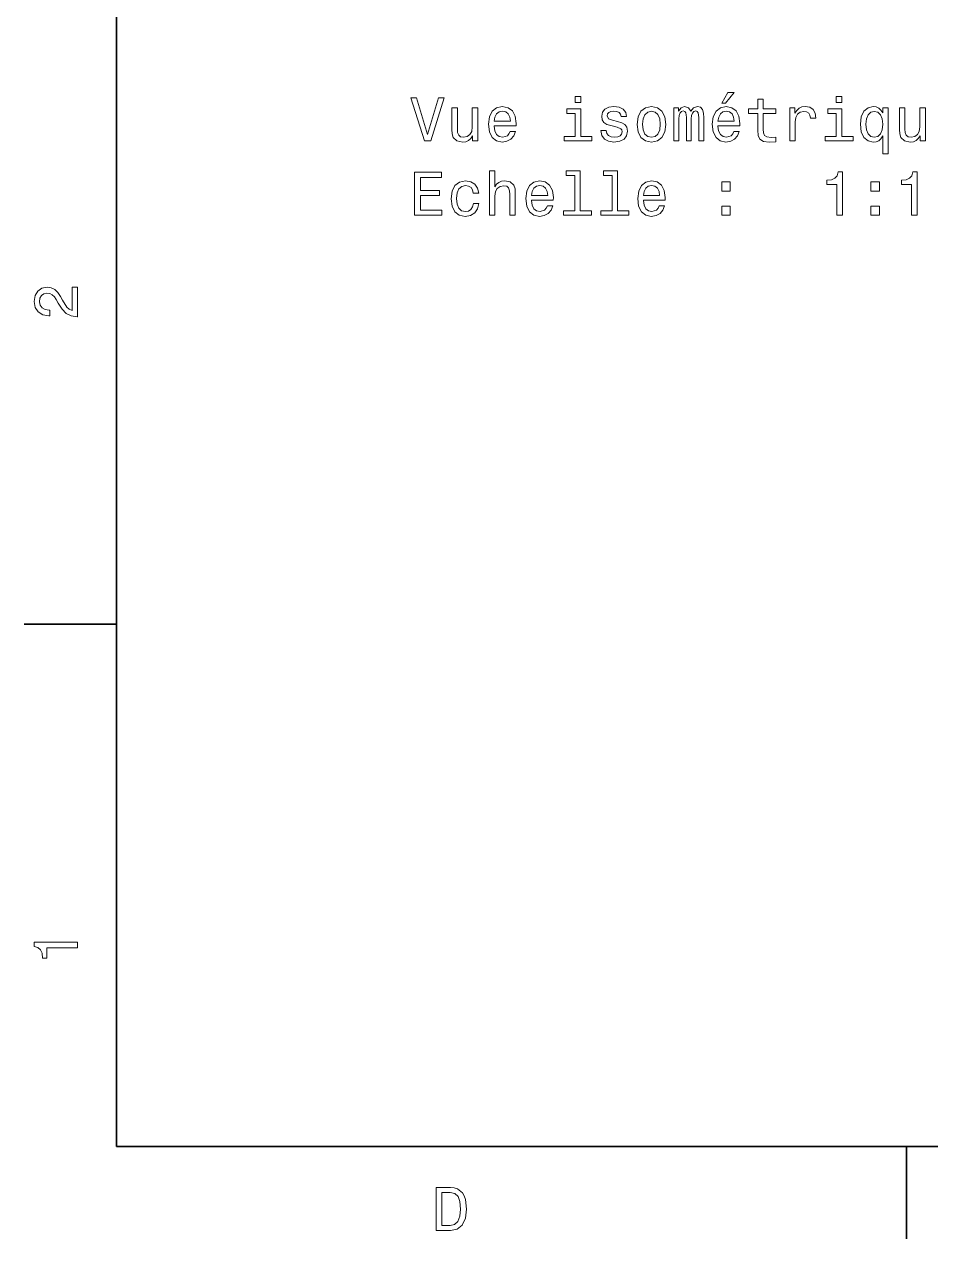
# Model space of a CAD drawing. Extents: x 0 to 297, y 0 to 210.
# Drawn here: x 2.5 to 76.3, y 2.5 to 101.3 of the extents above; entities that cross this region are included whole.
import ezdxf

# ---------------------------------------------------------------- set-up
doc = ezdxf.new("R2010")
doc.units = 0

msp = doc.modelspace()

# ---------------------------------------------------------------- linework, layer by layer
at = {"color": 7, "lineweight": 35}
for p, q in [((10, 200), (10, 10)), ((10, 10), (287, 10))]:
    msp.add_line(p, q, dxfattribs=at)
at = {"color": 7, "lineweight": 35, "ltscale": 0.1875}
for p, q in [((10, 52.5), (2.5, 52.5)), ((74.300003, 10), (74.300003, 2.5))]:
    msp.add_line(p, q, dxfattribs=at)
at = {"color": 7, "lineweight": 13}
for points in [[(36.212391, 95.33316), (35.334869, 92.352615), (34.432129, 95.33316), (33.953022, 95.33316), (35.082706, 91.828117), (35.587029, 91.828117), (36.691498, 95.33316)], [(47.80677, 95.449158), (47.337749, 95.449158), (47.337749, 94.944832), (47.80677, 94.944832)], [(59.27507, 94.904488), (59.57262, 94.904488), (60.273628, 95.761833), (59.779392, 95.761833)], [(62.210228, 94.067314), (62.210228, 92.710686), (62.240486, 92.271919), (62.381699, 91.96933), (62.664116, 91.792816), (63.143227, 91.7323), (63.667721, 91.757515), (63.667721, 92.1408), (63.284435, 92.110535), (62.936455, 92.150887), (62.749855, 92.276962), (62.669159, 92.488777), (62.65403, 92.786331), (62.65403, 94.067314), (63.667721, 94.067314), (63.667721, 94.445549), (62.65403, 94.445549), (62.65403, 95.237343), (62.210228, 95.237343), (62.210228, 94.445549), (61.443657, 94.445549), (61.443657, 94.067314)], [(69.058929, 95.449158), (68.589905, 95.449158), (68.589905, 94.944832), (69.058929, 94.944832)], [(39.414841, 94.536331), (38.971035, 94.536331), (38.971035, 92.972931), (38.920601, 92.609818), (38.774349, 92.347572), (38.547405, 92.186188), (38.249855, 92.135757), (38.012821, 92.176102), (37.861526, 92.297134), (37.775791, 92.503906), (37.755619, 92.796417), (37.755619, 94.536331), (37.311813, 94.536331), (37.311813, 92.756073), (37.326942, 92.398003), (37.422764, 92.100449), (37.715271, 91.828117), (38.184292, 91.7323), (38.436455, 91.767601), (38.653313, 91.858376), (38.839912, 92.014717), (38.991207, 92.241661), (38.991207, 91.828117), (39.414841, 91.828117)], [(40.751293, 93.053619), (42.526512, 93.053619), (42.531555, 93.260391), (42.450863, 93.840363), (42.228958, 94.274086), (41.875935, 94.536331), (41.406914, 94.632149), (40.947979, 94.531288), (40.594955, 94.248863), (40.368008, 93.789932), (40.287319, 93.184746), (40.362965, 92.56443), (40.589912, 92.110535), (40.937893, 91.828117), (41.391785, 91.7323), (41.785156, 91.797859), (42.107922, 91.96933), (42.344955, 92.241661), (42.481121, 92.604774), (42.042362, 92.604774), (41.951584, 92.403046), (41.820457, 92.251747), (41.447258, 92.130714), (41.159798, 92.186188), (40.942936, 92.362701), (40.801727, 92.650162), (40.751293, 93.03849)], [(40.751293, 93.426819), (40.80677, 93.774803), (40.942936, 94.032005), (41.149712, 94.188347), (41.422043, 94.24382), (41.689335, 94.188347), (41.896107, 94.032005), (42.022186, 93.774803), (42.067577, 93.426819)], [(47.791641, 92.201317), (47.791641, 94.445549), (46.651871, 94.445549), (46.651871, 94.067314), (47.347836, 94.067314), (47.347836, 92.201317), (46.440056, 92.201317), (46.440056, 91.828117), (48.709507, 91.828117), (48.709507, 92.201317)], [(50.797405, 93.406647), (50.368729, 93.507515), (50.051006, 93.623505), (49.945099, 93.860535), (49.975357, 94.026962), (50.081268, 94.148003), (50.252735, 94.223648), (50.499855, 94.253906), (50.736885, 94.223648), (50.923485, 94.132874), (51.044525, 93.996704), (51.094955, 93.815147), (51.528671, 93.815147), (51.528671, 93.825233), (51.453026, 94.153046), (51.246254, 94.410248), (50.923485, 94.571632), (50.499855, 94.632149), (50.071182, 94.571632), (49.758499, 94.405205), (49.561813, 94.158089), (49.501297, 93.845406), (49.546684, 93.542816), (49.687893, 93.331001), (49.919884, 93.179703), (50.257778, 93.073792), (50.752014, 92.952759), (51.054611, 92.826675), (51.1353, 92.725815), (51.165558, 92.574516), (51.120171, 92.387917), (50.999134, 92.246704), (50.802448, 92.15593), (50.540199, 92.125671), (50.262825, 92.15593), (50.061092, 92.261833), (49.924927, 92.433304), (49.86945, 92.670334), (49.440777, 92.670334), (49.511383, 92.266876), (49.718155, 91.974373), (50.045963, 91.797859), (50.499855, 91.7323), (50.973915, 91.797859), (51.321899, 91.974373), (51.533714, 92.25679), (51.609364, 92.624947), (51.553886, 92.942673), (51.397549, 93.159531), (51.140343, 93.300743)], [(52.375935, 93.179703), (52.456627, 92.56443), (52.688614, 92.110535), (53.05677, 91.828117), (53.551006, 91.7323), (54.040199, 91.828117), (54.408356, 92.105492), (54.640343, 92.559387), (54.726078, 93.179703), (54.640343, 93.794975), (54.408356, 94.253906), (54.040199, 94.531288), (53.551006, 94.632149), (53.05677, 94.531288), (52.688614, 94.248863), (52.456627, 93.794975)], [(52.829826, 93.184746), (52.875214, 93.638634), (53.016426, 93.966446), (53.24337, 94.168175), (53.551006, 94.238777), (53.8536, 94.168175), (54.080544, 93.971489), (54.221756, 93.638634), (54.272186, 93.184746), (54.221756, 92.725815), (54.080544, 92.39296), (53.8536, 92.191231), (53.551006, 92.125671), (53.24337, 92.191231), (53.016426, 92.39296), (52.875214, 92.725815)], [(55.36657, 91.828117), (55.77507, 91.828117), (55.77507, 93.638634), (55.800285, 93.910973), (55.875938, 94.107658), (55.991928, 94.223648), (56.143227, 94.269043), (56.264267, 94.228691), (56.344955, 94.127831), (56.3853, 93.95636), (56.400429, 93.729416), (56.400429, 91.828117), (56.783714, 91.828117), (56.783714, 93.638634), (56.808933, 93.90593), (56.884583, 94.102615), (57.005619, 94.223648), (57.156914, 94.269043), (57.277954, 94.228691), (57.358643, 94.127831), (57.409077, 93.729416), (57.409077, 91.828117), (57.817581, 91.828117), (57.817581, 93.699158), (57.792362, 94.087486), (57.71167, 94.385033), (57.550285, 94.566589), (57.28804, 94.632149), (56.9804, 94.531288), (56.74337, 94.238777), (56.55677, 94.526245), (56.244091, 94.632149), (55.956627, 94.531288), (55.759941, 94.248863), (55.759941, 94.536331), (55.36657, 94.536331)], [(58.967434, 93.053619), (60.742649, 93.053619), (60.747692, 93.260391), (60.667, 93.840363), (60.445099, 94.274086), (60.092072, 94.536331), (59.623055, 94.632149), (59.16412, 94.531288), (58.811096, 94.248863), (58.584148, 93.789932), (58.503456, 93.184746), (58.579105, 92.56443), (58.806049, 92.110535), (59.154034, 91.828117), (59.607925, 91.7323), (60.001297, 91.797859), (60.324062, 91.96933), (60.561096, 92.241661), (60.697258, 92.604774), (60.258499, 92.604774), (60.167721, 92.403046), (60.036598, 92.251747), (59.663399, 92.130714), (59.375935, 92.186188), (59.159077, 92.362701), (59.017868, 92.650162), (58.967434, 93.03849)], [(58.967434, 93.426819), (59.022911, 93.774803), (59.159077, 94.032005), (59.365849, 94.188347), (59.638184, 94.24382), (59.905472, 94.188347), (60.112244, 94.032005), (60.238327, 93.774803), (60.283714, 93.426819)], [(64.817574, 91.828117), (65.261383, 91.828117), (65.261383, 93.376389), (65.30677, 93.749588), (65.442932, 94.016876), (65.664841, 94.178261), (65.962387, 94.233734), (66.184296, 94.198433), (66.350716, 94.097572), (66.451584, 93.926102), (66.486885, 93.694115), (66.93573, 93.694115), (66.875214, 94.102615), (66.708786, 94.395119), (66.431412, 94.571632), (66.053162, 94.632149), (65.795959, 94.591805), (65.574059, 94.490944), (65.377373, 94.319473), (65.221031, 94.087486), (65.221031, 94.536331), (64.817574, 94.536331)], [(69.0438, 92.201317), (69.0438, 94.445549), (67.90403, 94.445549), (67.90403, 94.067314), (68.599991, 94.067314), (68.599991, 92.201317), (67.692215, 92.201317), (67.692215, 91.828117), (69.96167, 91.828117), (69.96167, 92.201317)], [(72.387459, 94.117744), (72.231117, 94.344688), (72.054611, 94.506073), (71.847832, 94.596848), (71.610802, 94.632149), (71.182129, 94.531288), (70.849274, 94.248863), (70.632416, 93.794975), (70.556763, 93.184746), (70.632416, 92.569473), (70.849274, 92.115578), (71.182129, 91.828117), (71.610802, 91.7323), (71.847832, 91.762558), (72.049561, 91.848289), (72.226074, 92.004631), (72.387459, 92.241661), (72.387459, 90.779129), (72.831268, 90.779129), (72.831268, 94.536331), (72.387459, 94.536331)], [(71.010658, 93.184746), (71.056046, 93.633591), (71.197258, 93.961403), (71.409073, 94.163132), (71.686447, 94.233734), (71.978958, 94.163132), (72.200859, 93.966446), (72.331985, 93.638634), (72.382416, 93.184746), (72.331985, 92.725815), (72.200859, 92.398003), (71.978958, 92.196274), (71.686447, 92.130714), (71.409073, 92.196274), (71.197258, 92.398003), (71.056046, 92.730858)], [(75.847107, 94.536331), (75.403305, 94.536331), (75.403305, 92.972931), (75.352875, 92.609818), (75.206619, 92.347572), (74.979675, 92.186188), (74.682129, 92.135757), (74.445099, 92.176102), (74.293793, 92.297134), (74.208061, 92.503906), (74.187889, 92.796417), (74.187889, 94.536331), (73.744087, 94.536331), (73.744087, 92.756073), (73.759216, 92.398003), (73.855042, 92.100449), (74.147545, 91.828117), (74.616562, 91.7323), (74.868729, 91.767601), (75.085587, 91.858376), (75.272186, 92.014717), (75.423477, 92.241661), (75.423477, 91.828117), (75.847107, 91.828117)], [(34.275791, 85.781288), (36.494812, 85.781288), (36.494812, 86.204918), (34.739769, 86.204918), (34.739769, 87.390076), (36.303169, 87.390076), (36.303169, 87.808662), (34.739769, 87.808662), (34.739769, 88.857658), (36.454464, 88.857658), (36.454464, 89.281288), (34.275791, 89.281288)], [(40.362965, 85.781288), (40.80677, 85.781288), (40.80677, 87.344688), (40.852158, 87.702759), (40.998413, 87.965004), (41.225357, 88.126389), (41.52795, 88.186905), (41.770027, 88.136475), (41.921326, 88.000305), (41.996971, 87.773361), (42.022186, 87.470772), (42.022186, 85.781288), (42.465992, 85.781288), (42.465992, 87.561546), (42.44582, 87.919617), (42.355042, 88.217171), (42.057491, 88.489502), (41.593513, 88.58532), (41.341354, 88.550018), (41.124493, 88.454201), (40.942936, 88.302902), (40.80677, 88.09613), (40.80677, 89.402328), (40.362965, 89.402328)], [(47.317577, 89.029129), (47.317577, 86.154488), (46.404755, 86.154488), (46.404755, 85.781288), (48.669163, 85.781288), (48.669163, 86.154488), (47.761383, 86.154488), (47.761383, 89.402328), (46.621613, 89.402328), (46.621613, 89.029129)], [(50.3536, 89.029129), (50.3536, 86.154488), (49.440777, 86.154488), (49.440777, 85.781288), (51.705185, 85.781288), (51.705185, 86.154488), (50.797405, 86.154488), (50.797405, 89.402328), (49.657635, 89.402328), (49.657635, 89.029129)], [(68.640343, 85.781288), (69.099274, 85.781288), (69.099274, 89.306503), (68.756332, 89.306503), (68.665558, 88.998871), (68.484001, 88.792099), (68.206619, 88.671059), (67.823334, 88.630714), (67.823334, 88.272644), (68.640343, 88.272644)], [(74.712387, 85.781288), (75.171318, 85.781288), (75.171318, 89.306503), (74.828384, 89.306503), (74.737602, 88.998871), (74.556046, 88.792099), (74.278671, 88.671059), (73.895386, 88.630714), (73.895386, 88.272644), (74.712387, 88.272644)], [(39.051727, 87.591805), (39.490486, 87.591805), (39.399712, 87.995262), (39.18285, 88.312988), (38.844955, 88.509674), (38.406193, 88.58532), (37.922043, 88.484459), (37.553886, 88.202034), (37.321899, 87.743103), (37.241207, 87.127831), (37.316856, 86.517601), (37.5438, 86.063705), (37.901871, 85.781288), (38.391064, 85.685471), (38.824783, 85.761116), (39.162678, 85.972931), (39.394665, 86.305786), (39.495529, 86.749588), (39.071899, 86.749588), (38.99625, 86.467171), (38.855042, 86.255348), (38.653313, 86.124229), (38.406193, 86.083885), (38.098557, 86.149445), (37.876656, 86.351173), (37.740486, 86.678986), (37.695099, 87.14296), (37.740486, 87.596848), (37.881699, 87.92466), (38.108643, 88.126389), (38.406193, 88.196991), (38.668442, 88.151604), (38.865128, 88.035614), (38.99625, 87.843971)], [(43.787315, 87.00679), (45.562534, 87.00679), (45.567577, 87.213562), (45.486885, 87.793533), (45.264984, 88.227257), (44.911957, 88.489502), (44.442936, 88.58532), (43.984005, 88.484459), (43.630978, 88.202034), (43.404034, 87.743103), (43.323341, 87.137917), (43.398991, 86.517601), (43.625935, 86.063705), (43.973915, 85.781288), (44.427807, 85.685471), (44.821178, 85.75103), (45.143944, 85.922501), (45.380978, 86.194832), (45.517143, 86.557945), (45.078384, 86.557945), (44.987606, 86.356216), (44.856483, 86.204918), (44.483284, 86.083885), (44.19582, 86.139359), (43.978958, 86.315872), (43.837749, 86.603333), (43.787315, 86.991661)], [(43.787315, 87.37999), (43.842793, 87.727974), (43.978958, 87.985176), (44.185734, 88.141518), (44.458069, 88.196991), (44.725357, 88.141518), (44.932129, 87.985176), (45.058212, 87.727974), (45.1036, 87.37999)], [(52.895386, 87.00679), (54.670601, 87.00679), (54.675644, 87.213562), (54.594955, 87.793533), (54.373055, 88.227257), (54.020027, 88.489502), (53.551006, 88.58532), (53.092072, 88.484459), (52.739048, 88.202034), (52.5121, 87.743103), (52.431412, 87.137917), (52.507057, 86.517601), (52.734001, 86.063705), (53.081985, 85.781288), (53.535877, 85.685471), (53.929249, 85.75103), (54.252014, 85.922501), (54.489048, 86.194832), (54.625214, 86.557945), (54.186455, 86.557945), (54.095673, 86.356216), (53.964554, 86.204918), (53.591354, 86.083885), (53.303886, 86.139359), (53.087029, 86.315872), (52.94582, 86.603333), (52.895386, 86.991661)], [(52.895386, 87.37999), (52.950863, 87.727974), (53.087029, 87.985176), (53.2938, 88.141518), (53.566139, 88.196991), (53.833427, 88.141518), (54.040199, 87.985176), (54.166283, 87.727974), (54.21167, 87.37999)], [(59.27507, 87.73806), (59.971035, 87.73806), (59.971035, 88.489502), (59.27507, 88.489502)], [(71.419159, 87.73806), (72.115128, 87.73806), (72.115128, 88.489502), (71.419159, 88.489502)], [(59.27507, 85.781288), (59.971035, 85.781288), (59.971035, 86.53273), (59.27507, 86.53273)], [(71.419159, 85.781288), (72.115128, 85.781288), (72.115128, 86.53273), (71.419159, 86.53273)], [(6.833213, 77.519447), (6.833213, 79.925072), (6.399496, 79.925072), (6.399496, 78.023773), (6.162464, 78.129684), (5.965778, 78.311241), (5.607709, 78.871033), (5.456412, 79.168587), (5.239553, 79.501442), (4.987392, 79.738472), (4.689842, 79.874641), (4.351945, 79.925072), (3.928314, 79.839333), (3.595461, 79.602303), (3.383646, 79.239189), (3.307997, 78.770172), (3.393732, 78.286018), (3.630764, 77.91787), (4.009006, 77.680832), (4.508286, 77.600143), (4.578891, 77.600143), (4.578891, 78.059074), (4.538545, 78.059074), (4.195605, 78.104462), (3.943444, 78.240631), (3.782061, 78.457489), (3.726585, 78.744957), (3.777017, 79.03746), (3.903098, 79.254318), (4.099784, 79.395531), (4.346902, 79.445961), (4.578891, 79.41066), (4.775577, 79.314842), (4.947046, 79.153458), (5.098343, 78.931557), (5.259727, 78.634003), (5.572406, 78.139771), (5.90526, 77.791786), (6.308718, 77.585014), (6.818084, 77.519447)], [(6.833213, 26.159222), (6.833213, 26.618156), (3.307997, 26.618156), (3.307997, 26.275217), (3.615634, 26.184439), (3.822406, 26.002882), (3.943444, 25.725506), (3.98379, 25.34222), (4.341859, 25.34222), (4.341859, 26.159222)], [(37.194958, 6.666787), (36.029972, 6.666787), (36.029972, 3.166787), (37.194958, 3.166787), (37.744667, 3.277738), (38.153168, 3.615634), (38.405331, 4.165346), (38.496109, 4.916787), (38.415417, 5.683357), (38.314552, 5.985951), (38.173344, 6.228026), (37.764839, 6.555836), (37.497551, 6.636527)], [(37.159653, 6.248199), (37.542938, 6.17255), (37.805187, 5.940562), (37.961525, 5.527017), (38.011959, 4.916787), (37.956482, 4.326729), (37.800144, 3.913184), (37.532852, 3.666066), (37.159653, 3.585375), (36.498989, 3.585375), (36.498989, 6.248199)]]:
    msp.add_lwpolyline(points, close=True, dxfattribs=at)

doc.saveas('drawing.dxf')
